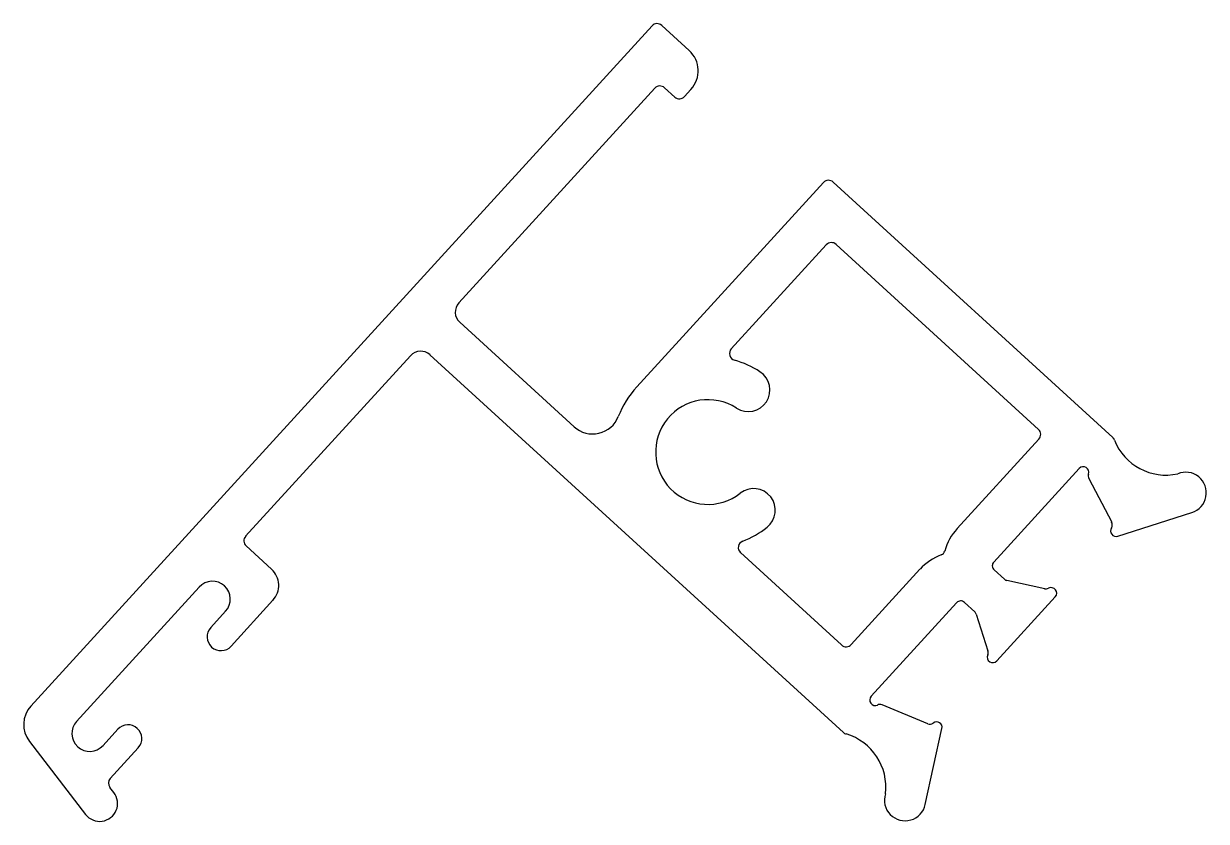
# Model space of a CAD drawing. Header units: inches. Extents: x -16.2 to 26.7, y 0.3 to 29.3.
import ezdxf

# ---------------------------------------------------------------- set-up
doc = ezdxf.new("R2010")
doc.units = ezdxf.units.IN
doc.header["$MEASUREMENT"] = 0

msp = doc.modelspace()

# ---------------------------------------------------------------- linework, layer by layer
at = {"color": 4}
for p, q in [((6.607, 29.201), (-15.937, 4.521)), ((7.957, 28.307), (6.961, 29.217)), ((-0.404, 19.154), (6.71, 26.941)), ((7.063, 26.957), (7.432, 26.62)), ((7.785, 26.636), (8.021, 26.894)), ((12.831, 23.517), (6.055, 16.099)), ((23.328, 14.267), (13.184, 23.533)), ((9.484, 17.481), (12.933, 21.256)), ((13.286, 21.272), (20.632, 14.562)), ((3.78, 14.655), (-0.372, 18.447)), ((-8.141, 10.683), (-2.157, 17.234)), ((-1.451, 17.266), (13.551, 3.563)), ((20.648, 14.209), (17.682, 10.961)), ((19.011, 9.747), (22.113, 13.144)), ((22.459, 12.776), (23.29, 11.188)), ((23.511, 10.689), (26.202, 11.542)), ((-7.202, 9.487), (-8.125, 10.33)), ((9.819, 10.087), (9.819, 10.087)), ((13.485, 6.738), (9.819, 10.087)), ((16.333, 9.485), (13.839, 6.754)), ((19.397, 9.124), (19.024, 9.465)), ((20.858, 8.774), (19.49, 9.075)), ((-14.278, 3.964), (-9.827, 8.837)), ((-8.668, 6.695), (-7.151, 8.357)), ((14.56, 4.874), (17.662, 8.271)), ((17.945, 8.283), (18.318, 7.942)), ((19.121, 6.161), (21.244, 8.485)), ((-8.867, 7.96), (-9.407, 7.37)), ((18.374, 7.854), (18.798, 6.519)), ((16.614, 3.879), (14.957, 4.562)), ((-12.779, 3.678), (-13.318, 3.087)), ((16.524, 0.947), (17.131, 3.703)), ((-15.991, 3.236), (-13.954, 0.591)), ((-13.055, 1.893), (-12.041, 3.004)), ((-12.924, 1.384), (-13.069, 1.571))]:
    msp.add_line(p, q, dxfattribs=at)
for centre, radius, start, end in [((6.792, 29.033), 0.25, 47.5903, 137.5903), ((7.283, 27.569), 1, 317.5903, 47.5903), ((6.894, 26.772), 0.25, 47.5903, 137.5903), ((7.601, 26.804), 0.25, 227.5903, 317.5903), ((13.015, 23.348), 0.25, 47.5903, 137.5903), ((13.117, 21.088), 0.25, 47.5903, 137.5903), ((-0.034, 18.816), 0.5, 137.5903, 227.5903), ((-1.788, 16.897), 0.5, 47.5903, 137.5903), ((9.669, 17.313), 0.25, 137.5903, 253.9207), ((8.639, 13.738), 3.47, 57.0571, 73.9207), ((10.099, 15.992), 0.785, 237.0572, 57.0572), ((8.639, 13.738), 3.5, 137.5903, 158.4178), ((8.639, 13.738), 1.9, 57.0572, 308.1233), ((4.454, 15.393), 1, 227.5903, 338.4178), ((20.464, 14.377), 0.25, 317.5903, 47.5903), ((23.156, 14.08), 0.254, 21.3932, 47.5903), ((25.255, 14.902), 2, 201.3932, 282.4778), ((22.261, 13.009), 0.2, 339.9374, 137.5903), ((22.64, 12.87), 0.203, 159.9374, 207.5903), ((25.976, 12.257), 0.75, 287.5902, 112.6153), ((10.296, 11.626), 0.785, 308.1233, 128.1233), ((23.109, 11.094), 0.203, 327.8531, 27.5903), ((8.639, 13.738), 3.47, 291.2597, 308.1233), ((19.158, 9.612), 2, 137.5902, 164.5835), ((23.451, 10.879), 0.2, 147.8531, 287.5903), ((-7.956, 10.514), 0.25, 137.5903, 227.5903), ((9.988, 10.271), 0.25, 111.2597, 227.5903), ((17.81, 8.136), 2, 110.597, 137.5903), ((17.035, 10.198), 0.203, 290.597, 344.5835), ((-7.742, 8.896), 0.8, 317.5902, 47.5903), ((19.158, 9.612), 0.2, 137.5902, 227.5903), ((-9.347, 8.399), 0.65, 317.5903, 137.5903), ((19.534, 9.274), 0.203, 227.5903, 257.5903), ((20.901, 8.973), 0.203, 257.5903, 298.8277), ((21.096, 8.62), 0.2, 317.5903, 118.8277), ((17.81, 8.136), 0.2, 47.5902, 137.5903), ((18.181, 7.792), 0.203, 17.5903, 47.5903), ((-9.038, 7.032), 0.5, 137.5903, 317.5903), ((13.654, 6.922), 0.25, 227.5903, 317.5903), ((18.604, 6.458), 0.203, 336.3528, 17.5903), ((18.973, 6.296), 0.2, 156.3528, 317.5903), ((14.707, 4.739), 0.2, 137.5903, 295.2431), ((-15.199, 3.846), 1, 137.5903, 217.5903), ((14.879, 4.375), 0.203, 67.5903, 115.2431), ((-13.798, 3.526), 0.65, 137.5903, 317.5903), ((16.691, 4.067), 0.203, 247.5903, 307.3274), ((16.936, 3.746), 0.2, 347.5902, 127.3274), ((-12.41, 3.341), 0.5, 317.5903, 137.5903), ((13.72, 3.747), 0.25, 227.5903, 253.811), ((13.092, 1.586), 2, 352.7027, 73.811), ((-12.871, 1.724), 0.25, 137.5903, 217.5902), ((-13.439, 0.987), 0.65, 217.5902, 37.5902), ((15.792, 1.108), 0.75, 162.5652, 347.5902)]:
    msp.add_arc(centre, radius, start, end, dxfattribs=at)

doc.saveas('drawing.dxf')
